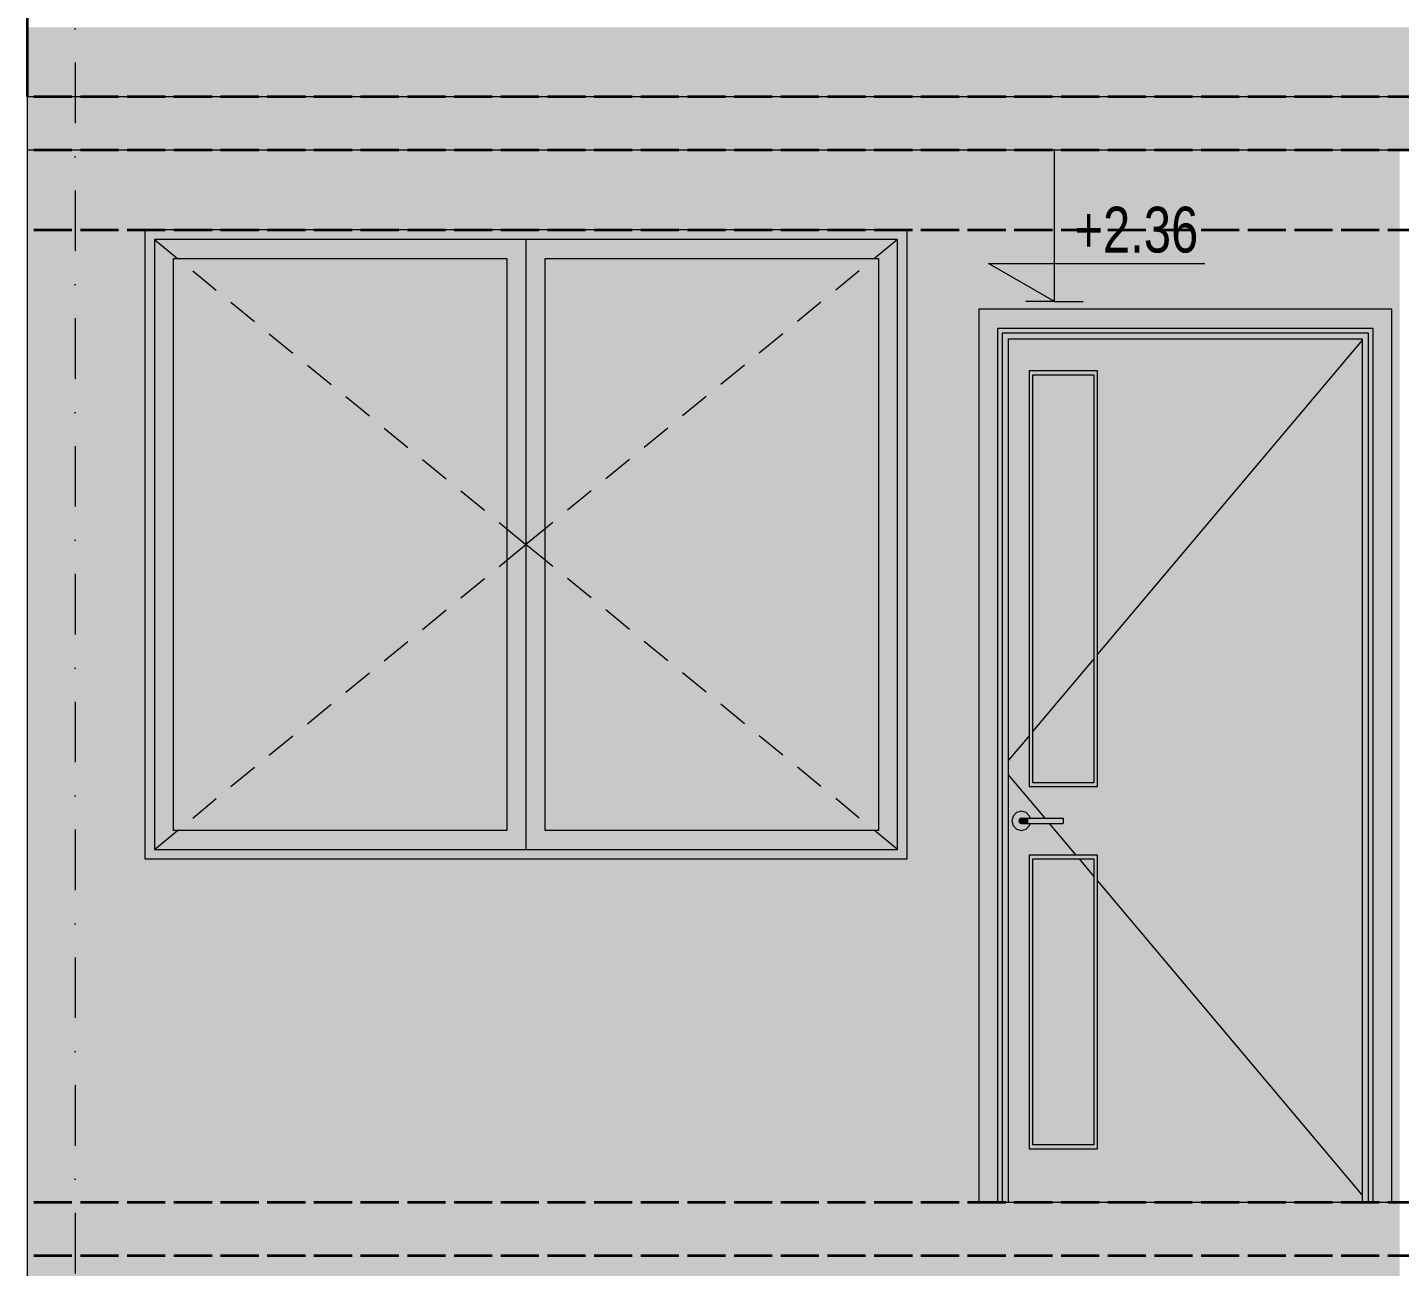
# Model space of a CAD drawing. Extents: x 1230 to 300706, y -1407 to 36108.
# Drawn here: x 221935 to 225535, y 9815 to 13065 of the extents above; entities that cross this region are included whole.
import ezdxf

# ---------------------------------------------------------------- set-up
doc = ezdxf.new("R2010")
doc.units = 0
doc.header["$LTSCALE"] = 5
doc.header["$MEASUREMENT"] = 0
doc.linetypes.add('- Осеви линии', pattern=[670.277762, 317.5, -176.388889, 0, -176.388874])
doc.linetypes.add('- Скирити линии', pattern=[245, 200, -45])
for name, color, linetype, lineweight in [('1', 255, 'Continuous', 13), ('101', 253, 'Continuous', 15), ('164', 255, 'Continuous', 15), ('4', 43, 'Continuous', 20), ('41', 7, 'Continuous', 35), ('85', 254, 'Continuous', 20)]:
    doc.layers.add(name, color=color, linetype=linetype, lineweight=lineweight)
for name, color, linetype, lineweight, true_color in [('3', 7, 'Continuous', 18, 0x7c7c7c), ('61', 7, 'Continuous', 20, 0x6a6a6a), ('88', 7, 'Continuous', 20, 0x5e5e5e), ('89', 7, 'Continuous', 20, 0x111111)]:
    doc.layers.add(name, color=color, linetype=linetype, lineweight=lineweight, true_color=true_color)
doc.layers.add('RGB colored ARCHICAD elements', color=7, linetype='Continuous')
doc.styles.add('GENERATED_STYLE_6', font='Cambria Math.ttf')

msp = doc.modelspace()

# ---------------------------------------------------------------- hatches: boundary and pattern name
at = {"layer": '85', "linetype": 'Continuous', "lineweight": 20}
msp.add_hatch(color=256, dxfattribs=at).paths.add_polyline_path([(224629.7, 12346), (224629.7, 12446), (224456.7, 12446)])
at = {"layer": 'RGB colored ARCHICAD elements', "linetype": 'Continuous', "lineweight": 0, "true_color": 0xccbeac}
for points in [[(221935.2, 13033), (228835.2, 13033), (228835.2, 13064.9), (221935.2, 13064.9)], [(221935.2, 12884), (228835.2, 12884), (228835.2, 13033), (221935.2, 13033)]]:
    msp.add_hatch(color=9, dxfattribs=at).paths.add_polyline_path(points)
at = {"layer": 'RGB colored ARCHICAD elements', "linetype": 'Continuous', "lineweight": 0, "true_color": 0xf2eee3}
for points in [[(221935.2, 12884), (221935.2, 12744), (228835.2, 12744), (228835.2, 12884)], [(221935.2, 9984), (222185.2, 9984), (222185.2, 12744), (221935.2, 12744)], [(222185.2, 12744), (222185.2, 12534), (225535.2, 12534), (225535.2, 12744)], [(222185.2, 9984), (224431, 9984), (224431, 12326), (225515, 12326), (225515, 9984), (225535.2, 9984), (225535.2, 12534), (224243.2, 12534), (224243.2, 10884), (222243.2, 10884), (222243.2, 12534), (222185.2, 12534)], [(221935.2, 9984), (221935.2, 6834), (222185.2, 6834), (222185.2, 9984)], [(222185.2, 9984), (222185.2, 9634), (225535.2, 9634), (225535.2, 9984)]]:
    msp.add_hatch(color=7, dxfattribs=at).paths.add_polyline_path(points)
at = {"layer": 'RGB colored ARCHICAD elements', "linetype": 'Continuous', "lineweight": 0, "true_color": 0x4e4e49}
for points in [[(222268.2, 12484), (222268.2, 12509), (224218.2, 12509), (224218.2, 12484), (224243.2, 12484), (224243.2, 12534), (222243.2, 12534), (222243.2, 12484)], [(222268.2, 12509), (222268.2, 12459), (222318.2, 12459), (223193.2, 12459), (223243.2, 12459), (223243.2, 12509)], [(223243.2, 12509), (223243.2, 12459), (223293.2, 12459), (224168.2, 12459), (224218.2, 12459), (224218.2, 12509)], [(222268.2, 10934), (222268.2, 12484), (222243.2, 12484), (222243.2, 10934)], [(222318.2, 12459), (222268.2, 12459), (222268.2, 10959), (222318.2, 10959)], [(223193.2, 10959), (223243.2, 10959), (223243.2, 12459), (223193.2, 12459)], [(223293.2, 12459), (223243.2, 12459), (223243.2, 10959), (223293.2, 10959)], [(224168.2, 10959), (224218.2, 10959), (224218.2, 12459), (224168.2, 12459)], [(224218.2, 12484), (224218.2, 10934), (224243.2, 10934), (224243.2, 12484)], [(223243.2, 10909), (223243.2, 10959), (223193.2, 10959), (222318.2, 10959), (222268.2, 10959), (222268.2, 10909)], [(224218.2, 10909), (224218.2, 10959), (224168.2, 10959), (223293.2, 10959), (223243.2, 10959), (223243.2, 10909)], [(222268.2, 10909), (222268.2, 10934), (222243.2, 10934), (222243.2, 10884), (224243.2, 10884), (224243.2, 10934), (224218.2, 10934), (224218.2, 10909)]]:
    msp.add_hatch(color=251, dxfattribs=at).paths.add_polyline_path(points)
at = {"layer": 'RGB colored ARCHICAD elements', "linetype": 'Continuous', "lineweight": 0, "true_color": 0xf0f7f3}
for points in [[(222318.2, 10959), (223193.2, 10959), (223193.2, 12459), (222318.2, 12459)], [(223293.2, 10959), (224168.2, 10959), (224168.2, 12459), (223293.2, 12459)], [(224573, 11084), (224733, 11084), (224733, 12154), (224573, 12154)], [(224573, 10134), (224733, 10134), (224733, 10884), (224573, 10884)]]:
    msp.add_hatch(color=7, dxfattribs=at).paths.add_polyline_path(points)
at = {"layer": 'RGB colored ARCHICAD elements', "linetype": 'Continuous', "lineweight": 0, "true_color": 0x5b5b5b}
for points in [[(224431, 9984), (224481, 9984), (224481, 12276), (224431, 12326)], [(225515, 12326), (224431, 12326), (224481, 12276), (225465, 12276)], [(225515, 12326), (225465, 12276), (225465, 9984), (225515, 9984)], [(224481, 12264), (224493, 12264), (225453, 12264), (225465, 12264), (225465, 12276), (224481, 12276)], [(224493, 12264), (224481, 12264), (224481, 9984), (224493, 9984)], [(224493, 12248), (224509, 12248), (225437, 12248), (225453, 12248), (225453, 12264), (224493, 12264)], [(224509, 9984), (224509, 12248), (224493, 12248), (224493, 9984)], [(225453, 9984), (225453, 12248), (225437, 12248), (225437, 9984)], [(225453, 9984), (225465, 9984), (225465, 12264), (225453, 12264)]]:
    msp.add_hatch(color=251, dxfattribs=at).paths.add_polyline_path(points)
h = msp.add_hatch(color=251, dxfattribs=at)
h.paths.add_polyline_path([(224509, 9984), (225437, 9984), (225437, 12248), (224509, 12248)])
h.paths.add_polyline_path([(224521.3, 10971.5), (224518, 10984), (224521.3, 10996.5), (224530.5, 11005.6), (224543, 11009), (224555.5, 11005.6), (224564.6, 10996.5), (224566.1, 10991), (224653, 10991), (224653, 10977), (224566.1, 10977), (224564.6, 10971.5), (224555.5, 10962.3), (224543, 10959), (224530.5, 10962.3)], flags=0)
h.paths.add_polyline_path([(224563, 10894), (224743, 10894), (224743, 10124), (224563, 10124)], flags=0)
h.paths.add_polyline_path([(224563, 12164), (224743, 12164), (224743, 11074), (224563, 11074)], flags=0)
at = {"layer": 'RGB colored ARCHICAD elements', "linetype": 'Continuous', "lineweight": 0, "true_color": 0x4e4e49}
h = msp.add_hatch(color=251, dxfattribs=at)
h.paths.add_polyline_path([(224563, 12164), (224563, 11074), (224743, 11074), (224743, 12164)])
h.paths.add_polyline_path([(224573, 12154), (224733, 12154), (224733, 11084), (224573, 11084)], flags=0)
at = {"layer": 'RGB colored ARCHICAD elements', "linetype": 'Continuous', "lineweight": 0, "true_color": 0xb5b6c1}
for points in [[(224521.3, 10996.5), (224518, 10984), (224521.3, 10971.5), (224530.5, 10962.3), (224543, 10959), (224555.5, 10962.3), (224564.6, 10971.5), (224566.1, 10977), (224543, 10977), (224539.5, 10977.9), (224536.9, 10980.5), (224536, 10984), (224536.9, 10987.5), (224539.5, 10990), (224543, 10991), (224562, 10991), (224566.1, 10991), (224564.6, 10996.5), (224555.5, 11005.6), (224543, 11009), (224530.5, 11005.6)], [(224536.9, 10987.5), (224536, 10984), (224539.2, 10984), (224540.1, 10987.5)], [(224536, 10984), (224536.9, 10980.5), (224540.1, 10980.5), (224539.2, 10984)], [(224539.5, 10990), (224536.9, 10987.5), (224540.1, 10987.5), (224542.4, 10990)], [(224536.9, 10980.5), (224539.5, 10977.9), (224542.4, 10977.9), (224540.1, 10980.5)], [(224540.1, 10987.5), (224539.2, 10984), (224548.9, 10984), (224549.3, 10987.5)], [(224539.2, 10984), (224540.1, 10980.5), (224549.3, 10980.5), (224548.9, 10984)], [(224543, 10991), (224539.5, 10990), (224542.4, 10990), (224545.5, 10991)], [(224542.4, 10990), (224540.1, 10987.5), (224549.3, 10987.5), (224550.7, 10990)], [(224540.1, 10980.5), (224542.4, 10977.9), (224550.7, 10977.9), (224549.3, 10980.5)], [(224545.5, 10991), (224542.4, 10990), (224550.7, 10990), (224552.5, 10991)], [(224549.3, 10987.5), (224548.9, 10984), (224561.1, 10984), (224561.2, 10987.5)], [(224548.9, 10984), (224549.3, 10980.5), (224561.2, 10980.5), (224561.1, 10984)], [(224550.7, 10990), (224549.3, 10987.5), (224561.2, 10987.5), (224561.5, 10990)], [(224549.3, 10980.5), (224550.7, 10977.9), (224561.5, 10977.9), (224561.2, 10980.5)], [(224552.5, 10991), (224550.7, 10990), (224561.5, 10990), (224562, 10991)], [(224561.2, 10987.5), (224561.1, 10984), (224653, 10984), (224653, 10987.5)], [(224561.1, 10984), (224561.2, 10980.5), (224653, 10980.5), (224653, 10984)], [(224561.5, 10990), (224561.2, 10987.5), (224653, 10987.5), (224653, 10990)], [(224561.2, 10980.5), (224561.5, 10977.9), (224653, 10977.9), (224653, 10980.5)], [(224562, 10991), (224561.5, 10990), (224653, 10990), (224653, 10991)], [(224539.5, 10977.9), (224543, 10977), (224545.5, 10977), (224542.4, 10977.9)], [(224542.4, 10977.9), (224545.5, 10977), (224552.5, 10977), (224550.7, 10977.9)], [(224550.7, 10977.9), (224552.5, 10977), (224562, 10977), (224561.5, 10977.9)], [(224561.5, 10977.9), (224562, 10977), (224653, 10977), (224653, 10977.9)]]:
    msp.add_hatch(color=9, dxfattribs=at).paths.add_polyline_path(points)
at = {"layer": 'RGB colored ARCHICAD elements', "linetype": 'Continuous', "lineweight": 0, "true_color": 0x4e4e49}
h = msp.add_hatch(color=251, dxfattribs=at)
h.paths.add_polyline_path([(224563, 10124), (224743, 10124), (224743, 10894), (224563, 10894)])
h.paths.add_polyline_path([(224573, 10134), (224573, 10884), (224733, 10884), (224733, 10134)], flags=0)

# ---------------------------------------------------------------- linework, layer by layer
at = {"layer": '101', "color": 250, "linetype": 'Continuous', "lineweight": 15, "true_color": 0x2a2a2a}
for p, q in [((224431, 12326), (224431, 9984)), ((225515, 12326), (224431, 12326)), ((225515, 9984), (225515, 12326)), ((224481, 9984), (224481, 12276)), ((224481, 12276), (225465, 12276)), ((224493, 9984), (224493, 12264)), ((224493, 12264), (225453, 12264)), ((224509, 9984), (224509, 12248)), ((224509, 12248), (225437, 12248)), ((225437, 12248), (225437, 9984)), ((225453, 12264), (225453, 9984)), ((225465, 12276), (225465, 9984)), ((224743, 12164), (224563, 12164)), ((224563, 12164), (224563, 11074)), ((224573, 11084), (224573, 12154)), ((224573, 12154), (224733, 12154)), ((224733, 12154), (224733, 11084)), ((224743, 11074), (224743, 12164)), ((224563, 11074), (224743, 11074)), ((224733, 11084), (224573, 11084)), ((224521.3, 10996.5), (224518, 10984)), ((224518, 10984), (224521.3, 10971.5)), ((224530.5, 11005.6), (224521.3, 10996.5)), ((224543, 11009), (224530.5, 11005.6)), ((224536.9, 10987.5), (224536, 10984)), ((224536, 10984), (224536.9, 10980.5)), ((224539.5, 10990), (224536.9, 10987.5)), ((224536.9, 10980.5), (224539.5, 10977.9)), ((224540.1, 10987.5), (224539.2, 10984)), ((224539.2, 10984), (224540.1, 10980.5)), ((224543, 10991), (224539.5, 10990)), ((224542.4, 10990), (224540.1, 10987.5)), ((224540.1, 10980.5), (224542.4, 10977.9)), ((224555.5, 11005.6), (224543, 11009)), ((224543, 10991), (224545.5, 10991)), ((224545.5, 10991), (224552.5, 10991)), ((224549.3, 10987.5), (224548.9, 10984)), ((224548.9, 10984), (224549.3, 10980.5)), ((224550.7, 10990), (224549.3, 10987.5)), ((224549.3, 10980.5), (224550.7, 10977.9)), ((224552.5, 10991), (224562, 10991)), ((224564.6, 10996.5), (224555.5, 11005.6)), ((224562, 10991), (224653, 10991)), ((224566.1, 10991), (224564.6, 10996.5)), ((224653, 10991), (224653, 10990)), ((224653, 10990), (224653, 10987.5)), ((224653, 10987.5), (224653, 10984)), ((224653, 10984), (224653, 10980.5)), ((224653, 10980.5), (224653, 10977.9)), ((224521.3, 10971.5), (224530.5, 10962.3)), ((224530.5, 10962.3), (224543, 10959)), ((224539.5, 10977.9), (224543, 10977)), ((224543, 10977), (224545.5, 10977)), ((224543, 10959), (224555.5, 10962.3)), ((224545.5, 10977), (224552.5, 10977)), ((224552.5, 10977), (224562, 10977)), ((224555.5, 10962.3), (224564.6, 10971.5)), ((224562, 10977), (224653, 10977)), ((224564.6, 10971.5), (224566.1, 10977)), ((224653, 10977.9), (224653, 10977)), ((224743, 10894), (224563, 10894)), ((224563, 10894), (224563, 10124)), ((224573, 10134), (224573, 10884)), ((224573, 10884), (224733, 10884)), ((224733, 10884), (224733, 10134)), ((224743, 10124), (224743, 10894)), ((224563, 10124), (224743, 10124)), ((224733, 10134), (224573, 10134)), ((224431, 9984), (224481, 9984)), ((224481, 9984), (224493, 9984)), ((225453, 9984), (225465, 9984)), ((225465, 9984), (225515, 9984))]:
    msp.add_line(p, q, dxfattribs=at)
at = {"layer": '164', "color": 250, "linetype": 'Continuous', "lineweight": 15, "true_color": 0x2a2a2a}
msp.add_line((224493, 9984), (225453, 9984), dxfattribs=at)
at = {"layer": '3', "color": 250, "linetype": 'Continuous', "lineweight": 18, "true_color": 0x2a2a2a}
for p, q in [((222268.2, 12509), (222329.1, 12459)), ((224218.2, 12509), (224157.3, 12459)), ((222329.1, 12459), (222330, 12458.2)), ((224157.3, 12459), (224156.4, 12458.2)), ((222368.7, 12426.5), (222430.5, 12375.8)), ((224117.7, 12426.5), (224055.9, 12375.8)), ((222469.2, 12344.1), (222531, 12293.3)), ((224017.2, 12344.1), (223955.4, 12293.3)), ((222569.7, 12261.6), (222631.5, 12210.9)), ((223916.7, 12261.6), (223854.9, 12210.9)), ((225437, 12245), (224743, 11420.9)), ((222670.2, 12179.1), (222732, 12128.4)), ((223816.2, 12179.1), (223754.4, 12128.4)), ((222770.7, 12096.7), (222832.5, 12045.9)), ((223715.7, 12096.7), (223653.9, 12045.9)), ((222871.2, 12014.2), (222933, 11963.5)), ((223615.2, 12014.2), (223553.4, 11963.5)), ((222971.7, 11931.8), (223033.5, 11881)), ((223514.7, 11931.8), (223452.9, 11881)), ((223072.2, 11849.3), (223134, 11798.6)), ((223414.2, 11849.3), (223352.4, 11798.6)), ((223172.7, 11766.8), (223181.4, 11759.7)), ((223181.4, 11759.7), (223193.2, 11750)), ((223193.2, 11750), (223243.2, 11709)), ((223293.2, 11750), (223243.2, 11709)), ((223305, 11759.7), (223293.2, 11750)), ((223313.7, 11766.8), (223305, 11759.7)), ((223193.2, 11668), (223243.2, 11709)), ((223293.2, 11668), (223243.2, 11709)), ((223181.4, 11658.2), (223193.2, 11668)), ((223305, 11658.2), (223293.2, 11668)), ((223172.7, 11651.1), (223181.4, 11658.2)), ((223313.7, 11651.1), (223305, 11658.2)), ((223072.2, 11568.7), (223134, 11619.4)), ((223414.2, 11568.7), (223352.4, 11619.4)), ((222971.7, 11486.2), (223033.5, 11537)), ((223514.7, 11486.2), (223452.9, 11537)), ((222871.2, 11403.8), (222933, 11454.5)), ((223615.2, 11403.8), (223553.4, 11454.5)), ((224733, 11409), (224573, 11219)), ((222770.7, 11321.3), (222832.5, 11372)), ((223715.7, 11321.3), (223653.9, 11372)), ((222670.2, 11238.8), (222732, 11289.6)), ((223816.2, 11238.8), (223754.4, 11289.6)), ((222569.7, 11156.4), (222631.5, 11207.1)), ((223916.7, 11156.4), (223854.9, 11207.1)), ((224563, 11207.1), (224509, 11143)), ((222469.2, 11073.9), (222531, 11124.7)), ((224017.2, 11073.9), (223955.4, 11124.7)), ((224605, 10991), (224509, 11105)), ((222368.7, 10991.4), (222430.5, 11042.2)), ((224117.7, 10991.4), (224055.9, 11042.2)), ((222268.2, 10909), (222329.1, 10959)), ((222329.1, 10959), (222330, 10959.7)), ((224157.3, 10959), (224156.4, 10959.7)), ((224218.2, 10909), (224157.3, 10959)), ((224686.7, 10894), (224616.8, 10977)), ((224733, 10839), (224695.1, 10884)), ((225437, 10003), (224743, 10827.1))]:
    msp.add_line(p, q, dxfattribs=at)
at = {"layer": '4', "linetype": '- Осеви линии', "lineweight": 20, "ltscale": 0.1}
msp.add_line((222060.2, 14984), (222060.2, 6484), dxfattribs=at)
at = {"layer": '41', "linetype": 'Continuous', "lineweight": 35}
for p, q in [((221935.2, 13064.9), (221935.2, 13160.7)), ((221935.2, 13033), (221935.2, 13064.9)), ((221935.2, 12884), (221935.2, 13033))]:
    msp.add_line(p, q, dxfattribs=at)
at = {"layer": '41', "color": 250, "linetype": '- Скирити линии', "lineweight": 35, "ltscale": 0.1, "true_color": 0x2a2a2a, "flags": 128}
for points in [[(221951.9, 12884), (228865.9, 12884)], [(221951.9, 12744), (228865.9, 12744)], [(221951.9, 12534), (228865.9, 12534)], [(221951.9, 9984), (228865.9, 9984)], [(221951.9, 9844), (228835.2, 9844)]]:
    msp.add_lwpolyline(points, dxfattribs=at)
at = {"layer": '61', "linetype": 'Continuous', "lineweight": 20}
for p, q in [((224243.2, 12534), (222243.2, 12534)), ((222243.2, 12534), (222243.2, 12484)), ((224243.2, 12484), (224243.2, 12534)), ((222268.2, 12509), (222268.2, 12459)), ((223243.2, 12509), (222268.2, 12509)), ((223243.2, 12509), (223243.2, 12459)), ((224218.2, 12509), (223243.2, 12509)), ((224218.2, 12459), (224218.2, 12509)), ((222243.2, 12484), (222243.2, 10934)), ((222268.2, 12459), (222268.2, 10959)), ((222318.2, 10959), (222318.2, 12459)), ((222318.2, 12459), (223193.2, 12459)), ((223193.2, 12459), (223193.2, 10959)), ((223243.2, 12459), (223243.2, 10959)), ((223293.2, 10959), (223293.2, 12459)), ((223293.2, 12459), (224168.2, 12459)), ((224168.2, 12459), (224168.2, 10959)), ((224218.2, 10959), (224218.2, 12459)), ((224243.2, 10934), (224243.2, 12484)), ((222268.2, 10959), (222268.2, 10909)), ((223193.2, 10959), (222318.2, 10959)), ((223243.2, 10959), (223243.2, 10909)), ((224168.2, 10959), (223293.2, 10959)), ((224218.2, 10909), (224218.2, 10959)), ((222243.2, 10934), (222243.2, 10884)), ((222268.2, 10909), (223243.2, 10909)), ((223243.2, 10909), (224218.2, 10909)), ((224243.2, 10884), (224243.2, 10934)), ((222243.2, 10884), (224243.2, 10884))]:
    msp.add_line(p, q, dxfattribs=at)
at = {"layer": '85', "linetype": 'Continuous', "lineweight": 20, "ltscale": 0.05}
for p, q in [((224629.7, 12346), (224629.7, 12746)), ((224629.7, 12346), (224456.7, 12446)), ((224456.7, 12446), (224629.7, 12446)), ((224629.7, 12446), (225023.9, 12446)), ((224629.7, 12346), (224554.7, 12346)), ((224629.7, 12346), (224704.7, 12346))]:
    msp.add_line(p, q, dxfattribs=at)
at = {"layer": '88', "color": 250, "linetype": 'Continuous', "lineweight": 20, "true_color": 0x2a2a2a}
for p, q in [((221935.2, 9984), (221935.2, 12744)), ((221935.2, 6834), (221935.2, 9984))]:
    msp.add_line(p, q, dxfattribs=at)
at = {"layer": '89', "color": 250, "linetype": 'Continuous', "lineweight": 20, "true_color": 0x222222}
for p, q in [((221935.2, 12884), (228835.2, 12884)), ((221935.2, 12744), (221935.2, 12884)), ((221935.2, 12744), (228835.2, 12744))]:
    msp.add_line(p, q, dxfattribs=at)

# ---------------------------------------------------------------- texts
at = {"layer": '1', "linetype": 'Continuous', "lineweight": 13, "insert": (224682.2, 12472.9), "char_height": 120, "attachment_point": 7, "style": 'GENERATED_STYLE_6'}
msp.add_mtext('\\A1;{\\W0.800000x;\\pql;\\fCentury Gothic|b0|i0|c0|p34;+2.36}', dxfattribs=at)

doc.saveas('drawing.dxf')
